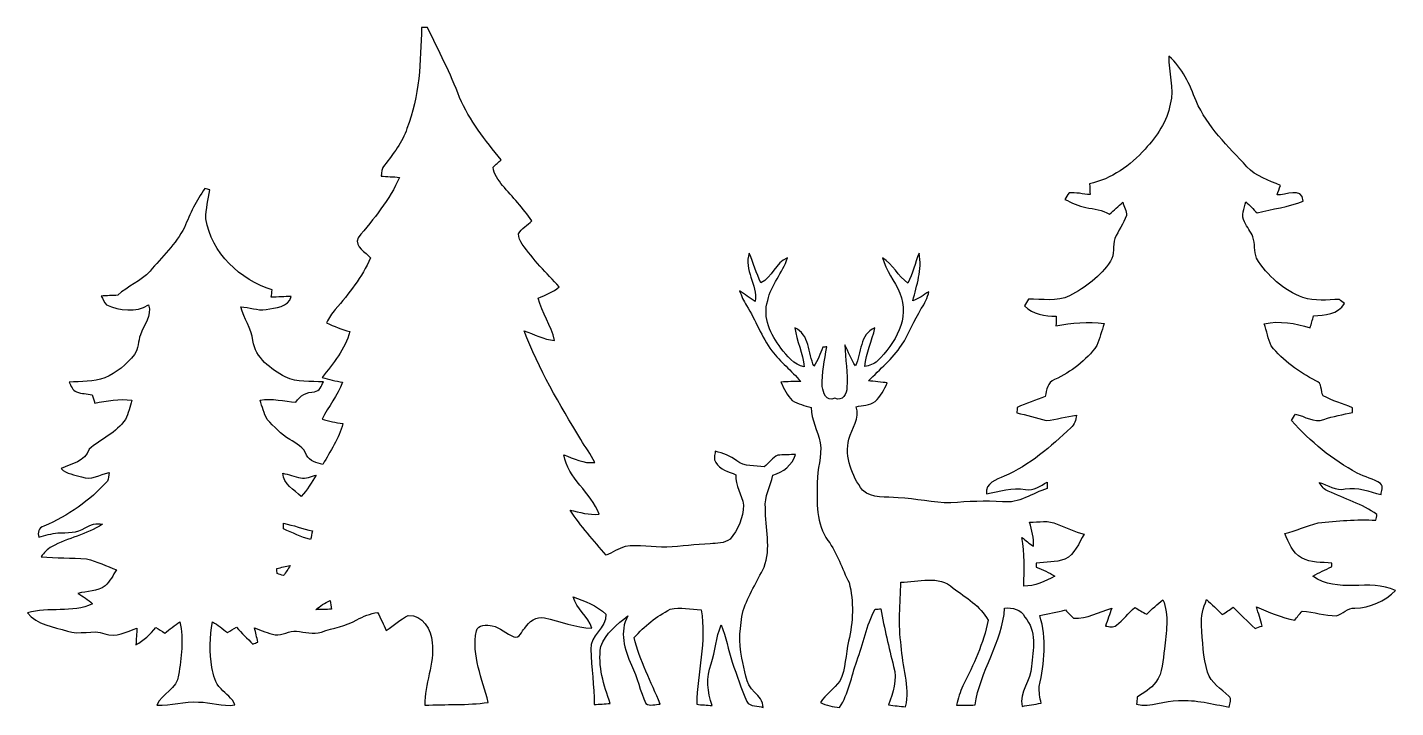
# Model space of a CAD drawing. Header units: centimetres. Extents: x -15.1 to 15.1, y -8.2 to 6.8.
import ezdxf

# ---------------------------------------------------------------- set-up
doc = ezdxf.new("R2010")
doc.units = ezdxf.units.CM
doc.header["$MEASUREMENT"] = 0
doc.layers.add('Layer 1', color=7, linetype='Continuous')

msp = doc.modelspace()

# ---------------------------------------------------------------- linework, layer by layer
at = {"layer": 'Layer 1', "color": 49}
for points, knots in [([(-6.4202, 6.82766), (-6.3881, 6.82731), (-6.32389, 6.82625), (-6.29179, 6.8259), (-6.29179, 6.8259), (-6.04132, 6.31754), (-5.78661, 5.8099), (-5.58059, 5.28073), (-5.58059, 5.28073), (-5.36998, 4.76532), (-5.0105, 4.33352), (-4.6669, 3.90313), (-4.6669, 3.90313), (-4.72475, 3.84986), (-4.78684, 3.80048), (-4.8387, 3.7405), (-4.8387, 3.7405), (-4.83411, 3.58458), (-4.72369, 3.45616), (-4.63585, 3.33516), (-4.63585, 3.33516), (-4.40831, 3.08398), (-4.18289, 2.82963), (-3.98604, 2.5527), (-3.98604, 2.5527), (-4.08552, 2.45886), (-4.20899, 2.38689), (-4.28378, 2.26942), (-4.28378, 2.26942), (-4.2866, 2.18652), (-4.24568, 2.10996), (-4.20158, 2.04258), (-4.20158, 2.04258), (-3.95958, 1.70109), (-3.66783, 1.39947), (-3.38102, 1.09608), (-3.38102, 1.09608), (-3.51966, 0.98496), (-3.68265, 0.91264), (-3.84704, 0.84878), (-3.84704, 0.84878), (-3.76908, 0.5207), (-3.556, 0.24483), (-3.48862, -0.08678), (-3.48862, -0.08678), (-3.7278, -0.0695), (-3.93665, 0.0568), (-4.16031, 0.12876), (-4.16031, 0.12876), (-3.83963, -0.7179), (-3.37432, -1.50001), (-2.90901, -2.27365), (-2.90901, -2.27365), (-2.80917, -2.44475), (-2.68076, -2.59821), (-2.59927, -2.77954), (-2.59927, -2.77954), (-2.84551, -2.81199), (-3.06105, -2.69522), (-3.2833, -2.61197), (-3.2833, -2.61197), (-3.19899, -3.13937), (-2.67547, -3.43853), (-2.50437, -3.9243), (-2.50437, -3.9243), (-2.72415, -3.943), (-2.93476, -3.8862), (-3.14396, -3.83117), (-3.14396, -3.83117), (-2.91218, -4.19065), (-2.6229, -4.50744), (-2.34527, -4.83164), (-2.34527, -4.83164), (-2.20663, -4.76779), (-2.07645, -4.68383), (-1.93075, -4.63726), (-1.93075, -4.63726), (-1.62489, -4.5914), (-1.31692, -4.65138), (-1.00965, -4.65243), (-1.00965, -4.65243), (-0.69003, -4.63409), (-0.37253, -4.58929), (-0.05256, -4.57588), (-0.05256, -4.57588), (0.09525, -4.56706), (0.26035, -4.56706), (0.3877, -4.47781), (0.3877, -4.47781), (0.56162, -4.26614), (0.68333, -4.00085), (0.68368, -3.72286), (0.68368, -3.72286), (0.6544, -3.4925), (0.49883, -3.29071), (0.51118, -3.05329), (0.51118, -3.05329), (0.35807, -2.98133), (0.16122, -2.94111), (0.07267, -2.78165), (0.07267, -2.78165), (0.01658, -2.70933), (0.05292, -2.61585), (0.06138, -2.53506), (0.06138, -2.53506), (0.22931, -2.58198), (0.3997, -2.63102), (0.53481, -2.74849), (0.53481, -2.74849), (0.70273, -2.88643), (0.94262, -2.84057), (1.14124, -2.87831), (1.14124, -2.87831), (1.24178, -2.79224), (1.32256, -2.67547), (1.44498, -2.61902), (1.44498, -2.61902), (1.54199, -2.61549), (1.73531, -2.60844), (1.83233, -2.60491), (1.83233, -2.60491), (1.75789, -2.83598), (1.56281, -3.00249), (1.32927, -3.06352), (1.32927, -3.06352), (1.28446, -3.30941), (1.13982, -3.53377), (1.16593, -3.7913), (1.16593, -3.7913), (1.16205, -4.22381), (1.30316, -4.67678), (1.13736, -5.09376), (1.13736, -5.09376), (0.98072, -5.41196), (0.79446, -5.71782), (0.67486, -6.05331), (0.67486, -6.05331), (0.60466, -6.39586), (0.56903, -6.75534), (0.64876, -7.09965), (0.64876, -7.09965), (0.71508, -7.35612), (0.71579, -7.66551), (0.92851, -7.8553), (0.92851, -7.8553), (1.03293, -7.94244), (1.11231, -8.05321), (1.11619, -8.19326), (1.11619, -8.19326), (1.01812, -8.13858), (0.82303, -8.19009), (0.75918, -8.06344), (0.75918, -8.06344), (0.6283, -7.78051), (0.54645, -7.47924), (0.43215, -7.19032), (0.43215, -7.19032), (0.34996, -6.91797), (0.29457, -6.63751), (0.19403, -6.37046), (0.19403, -6.37046), (0.07302, -6.64316), (0.06138, -6.94831), (-0.02999, -7.23053), (-0.02999, -7.23053), (-0.14041, -7.52757), (-0.11536, -7.85319), (-0.01094, -8.14776), (-0.01094, -8.14776), (-0.12418, -8.13999), (-0.23636, -8.13541), (-0.34819, -8.12024), (-0.34819, -8.12024), (-0.33902, -7.4235), (-0.12241, -6.73453), (-0.25118, -6.03709), (-0.25118, -6.03709), (-0.47696, -6.02897), (-0.7112, -5.96265), (-0.93274, -6.02368), (-0.93274, -6.02368), (-1.23719, -6.17396), (-1.50001, -6.39974), (-1.73143, -6.64633), (-1.73143, -6.64633), (-1.60549, -7.16033), (-1.35326, -7.62952), (-1.15358, -8.1153), (-1.15358, -8.1153), (-1.25448, -8.12553), (-1.3843, -8.16681), (-1.47003, -8.10331), (-1.47003, -8.10331), (-1.59985, -7.83096), (-1.65841, -7.52934), (-1.78823, -7.25593), (-1.78823, -7.25593), (-1.94169, -6.92079), (-2.06551, -6.51369), (-1.86725, -6.17044), (-1.86725, -6.17044), (-2.11032, -6.35071), (-2.36044, -6.55285), (-2.46451, -6.84883), (-2.46451, -6.84883), (-2.54, -7.28239), (-2.39501, -7.70008), (-2.25743, -8.10401), (-2.25743, -8.10401), (-2.37666, -8.11177), (-2.49484, -8.1213), (-2.61373, -8.12694), (-2.61373, -8.12694), (-2.61197, -7.71913), (-2.66982, -7.31414), (-2.68711, -6.90739), (-2.68711, -6.90739), (-2.70969, -6.60541), (-2.33504, -6.4329), (-2.35303, -6.13198), (-2.35303, -6.13198), (-2.55058, -5.93937), (-2.82152, -5.83953), (-3.07799, -5.75169), (-3.07799, -5.75169), (-2.99932, -6.01557), (-2.74884, -6.1789), (-2.66488, -6.44137), (-2.66488, -6.44137), (-3.02578, -6.43008), (-3.36162, -6.28721), (-3.71052, -6.21383), (-3.71052, -6.21383), (-3.88726, -6.17537), (-4.05553, -6.2925), (-4.14232, -6.43961), (-4.14232, -6.43961), (-4.21499, -6.50169), (-4.25662, -6.68232), (-4.38256, -6.63363), (-4.38256, -6.63363), (-4.55119, -6.5659), (-4.68454, -6.42197), (-4.86657, -6.38704), (-4.86657, -6.38704), (-4.97381, -6.36411), (-5.18089, -6.35706), (-5.21194, -6.5024), (-5.21194, -6.5024), (-5.32659, -7.04744), (-5.07189, -7.55967), (-4.953, -8.07896), (-4.953, -8.07896), (-5.41584, -8.14917), (-5.88257, -8.11495), (-6.34788, -8.14317), (-6.34788, -8.14317), (-6.36482, -7.67186), (-6.12528, -7.23124), (-6.1909, -6.75534), (-6.1909, -6.75534), (-6.2036, -6.48018), (-6.39904, -6.13516), (-6.71371, -6.15809), (-6.71371, -6.15809), (-6.89222, -6.24452), (-7.03756, -6.38175), (-7.19914, -6.49393), (-7.19914, -6.49393), (-7.26334, -6.35917), (-7.32049, -6.22159), (-7.39422, -6.09212), (-7.39422, -6.09212), (-7.55403, -6.12387), (-7.7089, -6.1782), (-7.85107, -6.25792), (-7.85107, -6.25792), (-8.09202, -6.39833), (-8.37248, -6.43255), (-8.63177, -6.52533), (-8.63177, -6.52533), (-8.81415, -6.58812), (-8.9976, -6.52427), (-9.18034, -6.50804), (-9.18034, -6.50804), (-9.34261, -6.49146), (-9.48972, -6.61247), (-9.65235, -6.58495), (-9.65235, -6.58495), (-9.8104, -6.55638), (-9.95645, -6.48511), (-10.10779, -6.43431), (-10.10779, -6.43431), (-10.08345, -6.53874), (-10.0584, -6.64069), (-10.03547, -6.74617), (-10.03547, -6.74617), (-10.07145, -6.76063), (-10.10708, -6.77545), (-10.14271, -6.79062), (-10.14271, -6.79062), (-10.26971, -6.67314), (-10.39178, -6.55144), (-10.50466, -6.42091), (-10.50466, -6.42091), (-10.57275, -6.4576), (-10.63978, -6.49676), (-10.70645, -6.53627), (-10.70645, -6.53627), (-10.81299, -6.45372), (-10.91847, -6.37046), (-11.03313, -6.29991), (-11.03313, -6.29991), (-11.10544, -6.63116), (-11.09627, -6.97548), (-11.04829, -7.30956), (-11.04829, -7.30956), (-11.02078, -7.47748), (-10.98091, -7.65845), (-10.84756, -7.77769), (-10.84756, -7.77769), (-10.74984, -7.89905), (-10.58933, -7.97631), (-10.54594, -8.13506), (-10.54594, -8.13506), (-10.81299, -8.18197), (-11.07546, -8.06485), (-11.34357, -8.07332), (-11.34357, -8.07332), (-11.65331, -8.04263), (-11.95282, -8.16151), (-12.2615, -8.13894), (-12.2615, -8.13894), (-12.15425, -7.87753), (-11.81029, -7.78193), (-11.78454, -7.47607), (-11.78454, -7.47607), (-11.71787, -7.09154), (-11.67377, -6.6869), (-11.7542, -6.30061), (-11.7542, -6.30061), (-11.87027, -6.37822), (-11.98033, -6.46395), (-12.0904, -6.55002), (-12.0904, -6.55002), (-12.15531, -6.50699), (-12.21952, -6.46359), (-12.28513, -6.42232), (-12.28513, -6.42232), (-12.41002, -6.5726), (-12.54725, -6.71936), (-12.72575, -6.80544), (-12.72575, -6.80544), (-12.71976, -6.68196), (-12.71094, -6.56167), (-12.70247, -6.43925), (-12.70247, -6.43925), (-12.9286, -6.52145), (-13.16708, -6.65127), (-13.41332, -6.56414), (-13.41332, -6.56414), (-13.68143, -6.46042), (-13.97176, -6.604), (-14.23846, -6.50381), (-14.23846, -6.50381), (-14.54397, -6.40397), (-14.90874, -6.37364), (-15.12147, -6.1027), (-15.12147, -6.1027), (-14.65545, -5.95842), (-14.1291, -6.12352), (-13.68637, -5.89986), (-13.68637, -5.89986), (-13.77774, -5.80425), (-13.89698, -5.74428), (-14.00493, -5.67126), (-14.00493, -5.67126), (-13.80349, -5.62434), (-13.58089, -5.62292), (-13.40097, -5.50862), (-13.40097, -5.50862), (-13.30008, -5.4035), (-13.22776, -5.27438), (-13.15403, -5.1495), (-13.15403, -5.1495), (-13.37592, -5.074), (-13.58547, -4.96252), (-13.81407, -4.90714), (-13.81407, -4.90714), (-14.14745, -4.88386), (-14.48364, -4.89867), (-14.81667, -4.8641), (-14.81667, -4.8641), (-14.75387, -4.77732), (-14.68261, -4.693), (-14.58666, -4.64185), (-14.58666, -4.64185), (-14.22612, -4.44747), (-13.81301, -4.37021), (-13.46659, -4.1469), (-13.46659, -4.1469), (-13.59782, -4.11656), (-13.73082, -4.15114), (-13.84265, -4.22487), (-13.84265, -4.22487), (-14.02009, -4.34869), (-14.24234, -4.32682), (-14.4466, -4.33846), (-14.4466, -4.33846), (-14.59124, -4.34446), (-14.72847, -4.39491), (-14.86711, -4.43265), (-14.86711, -4.43265), (-14.89816, -4.32964), (-14.87417, -4.21852), (-14.75811, -4.18747), (-14.75811, -4.18747), (-14.22294, -3.96804), (-13.74599, -3.62197), (-13.35652, -3.19617), (-13.35652, -3.19617), (-13.32794, -3.13725), (-13.329, -3.06952), (-13.31842, -3.00637), (-13.31842, -3.00637), (-13.5195, -3.042), (-13.72164, -3.18805), (-13.9259, -3.09986), (-13.9259, -3.09986), (-14.0783, -3.04482), (-14.25928, -3.04236), (-14.37428, -2.91289), (-14.37428, -2.91289), (-14.15168, -2.80106), (-13.84018, -2.77248), (-13.76045, -2.4892), (-13.76045, -2.4892), (-13.49834, -2.2673), (-13.15685, -2.12443), (-12.95894, -1.83056), (-12.95894, -1.83056), (-12.89156, -1.69651), (-12.85628, -1.55011), (-12.81289, -1.40758), (-12.81289, -1.40758), (-13.08876, -1.36384), (-13.36428, -1.42099), (-13.63486, -1.47002), (-13.63486, -1.47002), (-13.65426, -1.40829), (-13.67261, -1.3462), (-13.69166, -1.28446), (-13.69166, -1.28446), (-13.80596, -1.26365), (-13.9252, -1.264), (-14.03526, -1.22449), (-14.03526, -1.22449), (-14.12734, -1.19063), (-14.15556, -1.08585), (-14.20001, -1.00894), (-14.20001, -1.00894), (-13.93649, -0.98496), (-13.66273, -1.01212), (-13.4112, -0.91299), (-13.4112, -0.91299), (-13.15156, -0.80469), (-12.93354, -0.6156), (-12.75927, -0.39758), (-12.75927, -0.39758), (-12.65802, -0.2734), (-12.68271, -0.1016), (-12.62662, 0.04092), (-12.62662, 0.04092), (-12.55113, 0.25435), (-12.36486, 0.45649), (-12.44812, 0.69779), (-12.44812, 0.69779), (-12.73422, 0.52529), (-13.07818, 0.57397), (-13.37522, 0.70062), (-13.37522, 0.70062), (-13.4306, 0.75389), (-13.45706, 0.82797), (-13.49199, 0.89429), (-13.49199, 0.89429), (-13.36993, 0.90382), (-13.24751, 0.90487), (-13.12545, 0.91123), (-13.12545, 0.91123), (-12.90884, 1.11478), (-12.61604, 1.21885), (-12.4146, 1.44216), (-12.4146, 1.44216), (-12.14508, 1.75119), (-11.84663, 2.04364), (-11.65543, 2.41088), (-11.65543, 2.41088), (-11.52701, 2.70827), (-11.39719, 3.00673), (-11.20211, 3.26813), (-11.20211, 3.26813), (-11.17565, 3.26143), (-11.12308, 3.24838), (-11.09663, 3.24203), (-11.09663, 3.24203), (-11.12344, 3.02683), (-11.18341, 2.81446), (-11.18129, 2.5968), (-11.18129, 2.5968), (-11.06029, 1.84256), (-10.42564, 1.25377), (-9.71797, 1.02835), (-9.71797, 1.02835), (-9.72538, 0.97437), (-9.73314, 0.9204), (-9.7409, 0.86642), (-9.7409, 0.86642), (-9.59309, 0.87383), (-9.44563, 0.88124), (-9.29746, 0.88653), (-9.29746, 0.88653), (-9.3659, 0.63994), (-9.64353, 0.63641), (-9.85449, 0.59796), (-9.85449, 0.59796), (-10.04358, 0.56339), (-10.22456, 0.65934), (-10.41329, 0.65229), (-10.41329, 0.65229), (-10.34098, 0.39829), (-10.17729, 0.17745), (-10.14377, -0.0889), (-10.14377, -0.0889), (-10.09191, -0.47131), (-9.74478, -0.72319), (-9.4294, -0.89253), (-9.4294, -0.89253), (-9.16658, -1.02517), (-8.87095, -0.97825), (-8.58943, -1.00365), (-8.58943, -1.00365), (-8.63318, -1.08973), (-8.66951, -1.20862), (-8.78346, -1.21814), (-8.78346, -1.21814), (-8.95138, -1.23225), (-9.1126, -1.29681), (-9.19304, -1.45098), (-9.19304, -1.45098), (-9.4555, -1.42522), (-9.71938, -1.36243), (-9.98326, -1.40476), (-9.98326, -1.40476), (-9.93916, -1.54834), (-9.90177, -1.69721), (-9.82768, -1.8288), (-9.82768, -1.8288), (-9.68163, -1.99637), (-9.52041, -2.15653), (-9.32815, -2.27154), (-9.32815, -2.27154), (-9.18704, -2.36396), (-9.01876, -2.44404), (-8.96091, -2.61867), (-8.96091, -2.61867), (-8.89741, -2.75978), (-8.73054, -2.78377), (-8.59896, -2.82504), (-8.59896, -2.82504), (-8.4388, -2.53189), (-8.24336, -2.25002), (-8.15728, -1.92299), (-8.15728, -1.92299), (-8.31286, -1.89689), (-8.46843, -1.87431), (-8.61836, -1.82492), (-8.61836, -1.82492), (-8.46773, -1.55187), (-8.28781, -1.2954), (-8.16293, -1.00859), (-8.16293, -1.00859), (-8.31568, -0.98002), (-8.46773, -0.95074), (-8.61519, -0.9017), (-8.61519, -0.9017), (-8.37459, -0.58879), (-8.10366, -0.28363), (-8.00312, 0.10971), (-8.00312, 0.10971), (-8.17951, 0.16122), (-8.35484, 0.21696), (-8.51747, 0.30409), (-8.51747, 0.30409), (-8.46596, 0.41028), (-8.40211, 0.51047), (-8.32485, 0.60008), (-8.32485, 0.60008), (-8.02605, 0.94756), (-7.7343, 1.31233), (-7.54768, 1.73461), (-7.54768, 1.73461), (-7.65457, 1.86725), (-7.90469, 1.96779), (-7.82355, 2.18052), (-7.82355, 2.18052), (-7.47924, 2.59539), (-7.12576, 3.01696), (-6.90739, 3.51543), (-6.90739, 3.51543), (-7.04356, 3.52813), (-7.18044, 3.53131), (-7.31661, 3.54365), (-7.31661, 3.54365), (-7.30285, 3.62656), (-7.29756, 3.71651), (-7.24253, 3.78425), (-7.24253, 3.78425), (-7.04603, 4.03331), (-6.84495, 4.28978), (-6.74405, 4.59493), (-6.74405, 4.59493), (-6.45971, 5.30296), (-6.4456, 6.0766), (-6.4202, 6.82766), (-6.4202, 6.82766), (-6.4202, 6.82766), (-6.4202, 6.82766), (-6.4202, 6.82766)], [0, 0, 0, 0, 0.00632911, 0.00632911, 0.00632911, 0.00632911, 0.01265823, 0.01265823, 0.01265823, 0.01265823, 0.01898734, 0.01898734, 0.01898734, 0.01898734, 0.02531646, 0.02531646, 0.02531646, 0.02531646, 0.03164557, 0.03164557, 0.03164557, 0.03164557, 0.03797468, 0.03797468, 0.03797468, 0.03797468, 0.0443038, 0.0443038, 0.0443038, 0.0443038, 0.05063291, 0.05063291, 0.05063291, 0.05063291, 0.05696203, 0.05696203, 0.05696203, 0.05696203, 0.06329114, 0.06329114, 0.06329114, 0.06329114, 0.06962025, 0.06962025, 0.06962025, 0.06962025, 0.07594937, 0.07594937, 0.07594937, 0.07594937, 0.08227848, 0.08227848, 0.08227848, 0.08227848, 0.08860759, 0.08860759, 0.08860759, 0.08860759, 0.09493671, 0.09493671, 0.09493671, 0.09493671, 0.10126582, 0.10126582, 0.10126582, 0.10126582, 0.10759494, 0.10759494, 0.10759494, 0.10759494, 0.11392405, 0.11392405, 0.11392405, 0.11392405, 0.12025316, 0.12025316, 0.12025316, 0.12025316, 0.12658228, 0.12658228, 0.12658228, 0.12658228, 0.13291139, 0.13291139, 0.13291139, 0.13291139, 0.13924051, 0.13924051, 0.13924051, 0.13924051, 0.14556962, 0.14556962, 0.14556962, 0.14556962, 0.15189873, 0.15189873, 0.15189873, 0.15189873, 0.15822785, 0.15822785, 0.15822785, 0.15822785, 0.16455696, 0.16455696, 0.16455696, 0.16455696, 0.17088608, 0.17088608, 0.17088608, 0.17088608, 0.17721519, 0.17721519, 0.17721519, 0.17721519, 0.1835443, 0.1835443, 0.1835443, 0.1835443, 0.18987342, 0.18987342, 0.18987342, 0.18987342, 0.19620253, 0.19620253, 0.19620253, 0.19620253, 0.20253165, 0.20253165, 0.20253165, 0.20253165, 0.20886076, 0.20886076, 0.20886076, 0.20886076, 0.21518987, 0.21518987, 0.21518987, 0.21518987, 0.22151899, 0.22151899, 0.22151899, 0.22151899, 0.2278481, 0.2278481, 0.2278481, 0.2278481, 0.23417722, 0.23417722, 0.23417722, 0.23417722, 0.24050633, 0.24050633, 0.24050633, 0.24050633, 0.24683544, 0.24683544, 0.24683544, 0.24683544, 0.25316456, 0.25316456, 0.25316456, 0.25316456, 0.25949367, 0.25949367, 0.25949367, 0.25949367, 0.26582278, 0.26582278, 0.26582278, 0.26582278, 0.2721519, 0.2721519, 0.2721519, 0.2721519, 0.27848101, 0.27848101, 0.27848101, 0.27848101, 0.28481013, 0.28481013, 0.28481013, 0.28481013, 0.29113924, 0.29113924, 0.29113924, 0.29113924, 0.29746835, 0.29746835, 0.29746835, 0.29746835, 0.30379747, 0.30379747, 0.30379747, 0.30379747, 0.31012658, 0.31012658, 0.31012658, 0.31012658, 0.3164557, 0.3164557, 0.3164557, 0.3164557, 0.32278481, 0.32278481, 0.32278481, 0.32278481, 0.32911392, 0.32911392, 0.32911392, 0.32911392, 0.33544304, 0.33544304, 0.33544304, 0.33544304, 0.34177215, 0.34177215, 0.34177215, 0.34177215, 0.34810127, 0.34810127, 0.34810127, 0.34810127, 0.35443038, 0.35443038, 0.35443038, 0.35443038, 0.36075949, 0.36075949, 0.36075949, 0.36075949, 0.36708861, 0.36708861, 0.36708861, 0.36708861, 0.37341772, 0.37341772, 0.37341772, 0.37341772, 0.37974684, 0.37974684, 0.37974684, 0.37974684, 0.38607595, 0.38607595, 0.38607595, 0.38607595, 0.39240506, 0.39240506, 0.39240506, 0.39240506, 0.39873418, 0.39873418, 0.39873418, 0.39873418, 0.40506329, 0.40506329, 0.40506329, 0.40506329, 0.41139241, 0.41139241, 0.41139241, 0.41139241, 0.41772152, 0.41772152, 0.41772152, 0.41772152, 0.42405063, 0.42405063, 0.42405063, 0.42405063, 0.43037975, 0.43037975, 0.43037975, 0.43037975, 0.43670886, 0.43670886, 0.43670886, 0.43670886, 0.44303797, 0.44303797, 0.44303797, 0.44303797, 0.44936709, 0.44936709, 0.44936709, 0.44936709, 0.4556962, 0.4556962, 0.4556962, 0.4556962, 0.46202532, 0.46202532, 0.46202532, 0.46202532, 0.46835443, 0.46835443, 0.46835443, 0.46835443, 0.47468354, 0.47468354, 0.47468354, 0.47468354, 0.48101266, 0.48101266, 0.48101266, 0.48101266, 0.48734177, 0.48734177, 0.48734177, 0.48734177, 0.49367089, 0.49367089, 0.49367089, 0.49367089, 0.5, 0.5, 0.5, 0.5, 0.50632911, 0.50632911, 0.50632911, 0.50632911, 0.51265823, 0.51265823, 0.51265823, 0.51265823, 0.51898734, 0.51898734, 0.51898734, 0.51898734, 0.52531646, 0.52531646, 0.52531646, 0.52531646, 0.53164557, 0.53164557, 0.53164557, 0.53164557, 0.53797468, 0.53797468, 0.53797468, 0.53797468, 0.5443038, 0.5443038, 0.5443038, 0.5443038, 0.55063291, 0.55063291, 0.55063291, 0.55063291, 0.55696203, 0.55696203, 0.55696203, 0.55696203, 0.56329114, 0.56329114, 0.56329114, 0.56329114, 0.56962025, 0.56962025, 0.56962025, 0.56962025, 0.57594937, 0.57594937, 0.57594937, 0.57594937, 0.58227848, 0.58227848, 0.58227848, 0.58227848, 0.58860759, 0.58860759, 0.58860759, 0.58860759, 0.59493671, 0.59493671, 0.59493671, 0.59493671, 0.60126582, 0.60126582, 0.60126582, 0.60126582, 0.60759494, 0.60759494, 0.60759494, 0.60759494, 0.61392405, 0.61392405, 0.61392405, 0.61392405, 0.62025316, 0.62025316, 0.62025316, 0.62025316, 0.62658228, 0.62658228, 0.62658228, 0.62658228, 0.63291139, 0.63291139, 0.63291139, 0.63291139, 0.63924051, 0.63924051, 0.63924051, 0.63924051, 0.64556962, 0.64556962, 0.64556962, 0.64556962, 0.65189873, 0.65189873, 0.65189873, 0.65189873, 0.65822785, 0.65822785, 0.65822785, 0.65822785, 0.66455696, 0.66455696, 0.66455696, 0.66455696, 0.67088608, 0.67088608, 0.67088608, 0.67088608, 0.67721519, 0.67721519, 0.67721519, 0.67721519, 0.6835443, 0.6835443, 0.6835443, 0.6835443, 0.68987342, 0.68987342, 0.68987342, 0.68987342, 0.69620253, 0.69620253, 0.69620253, 0.69620253, 0.70253165, 0.70253165, 0.70253165, 0.70253165, 0.70886076, 0.70886076, 0.70886076, 0.70886076, 0.71518987, 0.71518987, 0.71518987, 0.71518987, 0.72151899, 0.72151899, 0.72151899, 0.72151899, 0.7278481, 0.7278481, 0.7278481, 0.7278481, 0.73417722, 0.73417722, 0.73417722, 0.73417722, 0.74050633, 0.74050633, 0.74050633, 0.74050633, 0.74683544, 0.74683544, 0.74683544, 0.74683544, 0.75316456, 0.75316456, 0.75316456, 0.75316456, 0.75949367, 0.75949367, 0.75949367, 0.75949367, 0.76582278, 0.76582278, 0.76582278, 0.76582278, 0.7721519, 0.7721519, 0.7721519, 0.7721519, 0.77848101, 0.77848101, 0.77848101, 0.77848101, 0.78481013, 0.78481013, 0.78481013, 0.78481013, 0.79113924, 0.79113924, 0.79113924, 0.79113924, 0.79746835, 0.79746835, 0.79746835, 0.79746835, 0.80379747, 0.80379747, 0.80379747, 0.80379747, 0.81012658, 0.81012658, 0.81012658, 0.81012658, 0.8164557, 0.8164557, 0.8164557, 0.8164557, 0.82278481, 0.82278481, 0.82278481, 0.82278481, 0.82911392, 0.82911392, 0.82911392, 0.82911392, 0.83544304, 0.83544304, 0.83544304, 0.83544304, 0.84177215, 0.84177215, 0.84177215, 0.84177215, 0.84810127, 0.84810127, 0.84810127, 0.84810127, 0.85443038, 0.85443038, 0.85443038, 0.85443038, 0.86075949, 0.86075949, 0.86075949, 0.86075949, 0.86708861, 0.86708861, 0.86708861, 0.86708861, 0.87341772, 0.87341772, 0.87341772, 0.87341772, 0.87974684, 0.87974684, 0.87974684, 0.87974684, 0.88607595, 0.88607595, 0.88607595, 0.88607595, 0.89240506, 0.89240506, 0.89240506, 0.89240506, 0.89873418, 0.89873418, 0.89873418, 0.89873418, 0.90506329, 0.90506329, 0.90506329, 0.90506329, 0.91139241, 0.91139241, 0.91139241, 0.91139241, 0.91772152, 0.91772152, 0.91772152, 0.91772152, 0.92405063, 0.92405063, 0.92405063, 0.92405063, 0.93037975, 0.93037975, 0.93037975, 0.93037975, 0.93670886, 0.93670886, 0.93670886, 0.93670886, 0.94303797, 0.94303797, 0.94303797, 0.94303797, 0.94936709, 0.94936709, 0.94936709, 0.94936709, 0.9556962, 0.9556962, 0.9556962, 0.9556962, 0.96202532, 0.96202532, 0.96202532, 0.96202532, 0.96835443, 0.96835443, 0.96835443, 0.96835443, 0.97468354, 0.97468354, 0.97468354, 0.97468354, 0.98101266, 0.98101266, 0.98101266, 0.98101266, 0.98734177, 0.98734177, 0.98734177, 0.98734177, 1, 1, 1, 1]), ([(10.10109, 5.13327), (10.19704, 5.48534), (10.05664, 5.83636), (10.07145, 6.18913), (10.07145, 6.18913), (10.37272, 5.93372), (10.53324, 5.56331), (10.67188, 5.20347), (10.67188, 5.20347), (10.91847, 4.63233), (11.37779, 4.19735), (11.79442, 3.75038), (11.79442, 3.75038), (11.99092, 3.53483), (12.27702, 3.44981), (12.53631, 3.33692), (12.53631, 3.33692), (12.50985, 3.26849), (12.48445, 3.20005), (12.45976, 3.1309), (12.45976, 3.1309), (12.65202, 3.10762), (13.0048, 3.31717), (13.03867, 2.99261), (13.03867, 2.99261), (12.71058, 2.85997), (12.35816, 2.81728), (12.01667, 2.73332), (12.01667, 2.73332), (11.93482, 2.81305), (11.85545, 2.89525), (11.77219, 2.97356), (11.77219, 2.97356), (11.73727, 2.83245), (11.6586, 2.66735), (11.7408, 2.53012), (11.7408, 2.53012), (11.79971, 2.41864), (11.87521, 2.31634), (11.92671, 2.20063), (11.92671, 2.20063), (11.97081, 2.04752), (11.95881, 1.88172), (12.00538, 1.72826), (12.00538, 1.72826), (12.24633, 1.34232), (12.60404, 1.02306), (13.03126, 0.85937), (13.03126, 0.85937), (13.29161, 0.78211), (13.56713, 0.80786), (13.83418, 0.81844), (13.83418, 0.81844), (13.87157, 0.78881), (13.90897, 0.75918), (13.94707, 0.72919), (13.94707, 0.72919), (13.80984, 0.48895), (13.51104, 0.47061), (13.26515, 0.45403), (13.26515, 0.45403), (13.23693, 0.36936), (13.21823, 0.27905), (13.1886, 0.19403), (13.1886, 0.19403), (12.86087, 0.29351), (12.51761, 0.35489), (12.17754, 0.28363), (12.17754, 0.28363), (12.22975, 0.12065), (12.26256, -0.04904), (12.32676, -0.20814), (12.32676, -0.20814), (12.59558, -0.53375), (12.93989, -0.78705), (13.3156, -0.97614), (13.3156, -0.97614), (13.46094, -1.02376), (13.41755, -1.1998), (13.47541, -1.30986), (13.47541, -1.30986), (13.68354, -1.4164), (13.90862, -1.48625), (14.12593, -1.57162), (14.12593, -1.57162), (14.12628, -1.59773), (14.12699, -1.65029), (14.12769, -1.67675), (14.12769, -1.67675), (13.91426, -1.72332), (13.69871, -1.7593), (13.49234, -1.83092), (13.49234, -1.83092), (13.27326, -1.91417), (13.06971, -1.76001), (12.86369, -1.71097), (12.86369, -1.71097), (12.83511, -1.75966), (12.80654, -1.80904), (12.77867, -1.85808), (12.77867, -1.85808), (13.19212, -2.32198), (13.68178, -2.72309), (14.23, -3.01766), (14.23, -3.01766), (14.39545, -3.10833), (14.58948, -3.13972), (14.74505, -3.24908), (14.74505, -3.24908), (14.81455, -3.31364), (14.76163, -3.41242), (14.75422, -3.49109), (14.75422, -3.49109), (14.4974, -3.41912), (14.23564, -3.3214), (13.96436, -3.36656), (13.96436, -3.36656), (13.75516, -3.41595), (13.58265, -3.27625), (13.39109, -3.22615), (13.39109, -3.22615), (13.44119, -3.30412), (13.49834, -3.38384), (13.58935, -3.41736), (13.58935, -3.41736), (13.95095, -3.57964), (14.33936, -3.69641), (14.66427, -3.93065), (14.66427, -3.93065), (14.65651, -3.97228), (14.6491, -4.01426), (14.64204, -4.05624), (14.64204, -4.05624), (14.21483, -4.03789), (13.78797, -4.06329), (13.36463, -4.11798), (13.36463, -4.11798), (13.11275, -4.17548), (12.88062, -4.29542), (12.62803, -4.35081), (12.62803, -4.35081), (12.72187, -4.54378), (12.79313, -4.78226), (13.00127, -4.88421), (13.00127, -4.88421), (13.2013, -5.01086), (13.44577, -4.9784), (13.67155, -5.00239), (13.67155, -5.00239), (13.66943, -5.0232), (13.66555, -5.06483), (13.66344, -5.08564), (13.66344, -5.08564), (13.52303, -5.15091), (13.38192, -5.21335), (13.24857, -5.29167), (13.24857, -5.29167), (13.79149, -5.69066), (14.49493, -5.334), (15.07631, -5.60917), (15.07631, -5.60917), (14.83466, -5.84306), (14.51363, -5.99334), (14.17496, -5.99863), (14.17496, -5.99863), (14.01516, -5.98699), (13.91179, -6.12775), (13.76856, -6.16726), (13.76856, -6.16726), (13.51351, -6.17044), (13.26938, -6.07836), (13.01609, -6.06778), (13.01609, -6.06778), (12.95224, -6.12599), (12.90285, -6.19795), (12.84852, -6.26463), (12.84852, -6.26463), (12.55466, -6.20818), (12.28231, -6.08506), (12.00785, -5.97182), (12.00785, -5.97182), (12.04807, -6.11223), (12.09252, -6.25087), (12.12709, -6.39304), (12.12709, -6.39304), (12.07523, -6.41103), (12.02443, -6.42902), (11.97328, -6.44737), (11.97328, -6.44737), (11.80712, -6.29567), (11.64872, -6.13586), (11.49068, -5.97641), (11.49068, -5.97641), (11.41166, -6.03356), (11.33228, -6.09), (11.25008, -6.14186), (11.25008, -6.14186), (11.13825, -6.02756), (11.02572, -5.91397), (10.90471, -5.8099), (10.90471, -5.8099), (10.82499, -5.98911), (10.77912, -6.18525), (10.79182, -6.38281), (10.79182, -6.38281), (10.8204, -6.72712), (10.81934, -7.08342), (10.92729, -7.41574), (10.92729, -7.41574), (10.99785, -7.6514), (11.22645, -7.77875), (11.39437, -7.94032), (11.39437, -7.94032), (11.46881, -8.00135), (11.41166, -8.1026), (11.40566, -8.18162), (11.40566, -8.18162), (11.03383, -8.12236), (10.66553, -8.01229), (10.28524, -8.0391), (10.28524, -8.0391), (9.97232, -8.02746), (9.67211, -8.19397), (9.36025, -8.12165), (9.36025, -8.12165), (9.36413, -8.06803), (9.36837, -8.01511), (9.37331, -7.96219), (9.37331, -7.96219), (9.51301, -7.85707), (9.68304, -7.78122), (9.78429, -7.63341), (9.78429, -7.63341), (9.94375, -7.42386), (9.93704, -7.14657), (9.97726, -6.89928), (9.97726, -6.89928), (10.00442, -6.53874), (10.08556, -6.15774), (9.94057, -5.81166), (9.94057, -5.81166), (9.81745, -5.91361), (9.6968, -6.01874), (9.58321, -6.13128), (9.58321, -6.13128), (9.49149, -6.08612), (9.40506, -6.03638), (9.31933, -5.98241), (9.31933, -5.98241), (9.18281, -6.11223), (9.05969, -6.25687), (8.91364, -6.37611), (8.91364, -6.37611), (8.84837, -6.44066), (8.75347, -6.40221), (8.67516, -6.39445), (8.67516, -6.39445), (8.71537, -6.26181), (8.76688, -6.13304), (8.81062, -6.00181), (8.81062, -6.00181), (8.52911, -6.07801), (8.26523, -6.2417), (7.96502, -6.22018), (7.96502, -6.22018), (7.90328, -6.16197), (7.84507, -6.10164), (7.78969, -6.0385), (7.78969, -6.0385), (7.6013, -6.08436), (7.41116, -6.12387), (7.22101, -6.16056), (7.22101, -6.16056), (7.38681, -6.66609), (7.31802, -7.21466), (7.21219, -7.72513), (7.21219, -7.72513), (7.19702, -7.85072), (7.2323, -7.97525), (7.24958, -8.09907), (7.24958, -8.09907), (7.10988, -8.12059), (6.97159, -8.14352), (6.83295, -8.16822), (6.83295, -8.16822), (6.75922, -7.85213), (7.03333, -7.5946), (7.03862, -7.2838), (7.03862, -7.2838), (7.07672, -6.91974), (7.16351, -6.49287), (6.89116, -6.19548), (6.89116, -6.19548), (6.81073, -6.01557), (6.62129, -5.98734), (6.44701, -5.99511), (6.44701, -5.99511), (6.40115, -6.75852), (5.89633, -7.38964), (5.79614, -8.13682), (5.79614, -8.13682), (5.65926, -8.14035), (5.52238, -8.14352), (5.38586, -8.14105), (5.38586, -8.14105), (5.4169, -7.99218), (5.46312, -7.84789), (5.52697, -7.71066), (5.52697, -7.71066), (5.7591, -7.24994), (5.98558, -6.77333), (6.08189, -6.26569), (6.08189, -6.26569), (5.91679, -5.95242), (5.58694, -5.76157), (5.31036, -5.55449), (5.31036, -5.55449), (4.99639, -5.25568), (4.53813, -5.42749), (4.15784, -5.42607), (4.15784, -5.42607), (4.13949, -5.89245), (4.09928, -6.36305), (4.16313, -6.82837), (4.16313, -6.82837), (4.18747, -7.27886), (4.36633, -7.72301), (4.26226, -8.17598), (4.26226, -8.17598), (4.13526, -8.16469), (4.01249, -8.15375), (3.88726, -8.13717), (3.88726, -8.13717), (3.97228, -7.86342), (4.09257, -7.57626), (3.99732, -7.28592), (3.99732, -7.28592), (3.8929, -6.8647), (3.78989, -6.44349), (3.71581, -6.01557), (3.71581, -6.01557), (3.67347, -6.01662), (3.63149, -6.01768), (3.58951, -6.01909), (3.58951, -6.01909), (3.39125, -6.37999), (3.33128, -6.7878), (3.18347, -7.16739), (3.18347, -7.16739), (3.06352, -7.51205), (3.00461, -7.88423), (2.80388, -8.19573), (2.80388, -8.19573), (2.65889, -8.17316), (2.51319, -8.14811), (2.38054, -8.0839), (2.38054, -8.0839), (2.4959, -7.90116), (2.68393, -7.78228), (2.81093, -7.61118), (2.81093, -7.61118), (2.94605, -7.33813), (2.93264, -7.01992), (3.00108, -6.72783), (3.00108, -6.72783), (3.1048, -6.3059), (3.12385, -5.85752), (3.01378, -5.4356), (3.01378, -5.4356), (2.85468, -5.12692), (2.75872, -4.78649), (2.54811, -4.50638), (2.54811, -4.50638), (2.28988, -4.13738), (2.29588, -3.65689), (2.31281, -3.22721), (2.31281, -3.22721), (2.30858, -2.93088), (2.41618, -2.64089), (2.37913, -2.34421), (2.37913, -2.34421), (2.31775, -2.08456), (2.18087, -1.84009), (2.1777, -1.5681), (2.1777, -1.5681), (2.03447, -1.52753), (1.88736, -1.49013), (1.75754, -1.4164), (1.75754, -1.4164), (1.65312, -1.29258), (1.57021, -1.15429), (1.50989, -1.00542), (1.50989, -1.00542), (1.65488, -0.99554), (1.80022, -0.99589), (1.94557, -0.9906), (1.94557, -0.9906), (1.74343, -0.756), (1.49931, -0.55986), (1.3081, -0.31574), (1.3081, -0.31574), (1.08021, -0.0067), (0.95356, 0.35983), (0.75212, 0.68439), (0.75212, 0.68439), (0.68686, 0.78669), (0.635, 0.89676), (0.59796, 1.01212), (0.59796, 1.01212), (0.71508, 0.93663), (0.81703, 0.83855), (0.94333, 0.77682), (0.94333, 0.77682), (1.00048, 1.13912), (0.67839, 1.47461), (0.81139, 1.8415), (0.81139, 1.8415), (0.89323, 1.62101), (0.97472, 1.40018), (1.06468, 1.18286), (1.06468, 1.18286), (1.31586, 1.30845), (1.38783, 1.63089), (1.65347, 1.73849), (1.65347, 1.73849), (1.55046, 1.40441), (1.28729, 1.14053), (1.21885, 0.79446), (1.21885, 0.79446), (1.09573, 0.41945), (1.28446, 0.03704), (1.50883, -0.25541), (1.50883, -0.25541), (1.64571, -0.4258), (1.79352, -0.62724), (2.02459, -0.66887), (2.02459, -0.66887), (1.98684, -0.37359), (1.8669, -0.09984), (1.81292, 0.19085), (1.81292, 0.19085), (2.15124, 0.05256), (2.11032, -0.37006), (2.23732, -0.65723), (2.23732, -0.65723), (2.32375, -0.52776), (2.37596, -0.37994), (2.43769, -0.23848), (2.43769, -0.23848), (2.45851, -0.23601), (2.50014, -0.23107), (2.52095, -0.2286), (2.52095, -0.2286), (2.47544, -0.51929), (2.40947, -0.81068), (2.42288, -1.10702), (2.42288, -1.10702), (2.44016, -1.24143), (2.50578, -1.44604), (2.69875, -1.36102), (2.69875, -1.36102), (2.86314, -1.44321), (2.9778, -1.25942), (2.96122, -1.12642), (2.96122, -1.12642), (2.98909, -0.81033), (2.93158, -0.49636), (2.92135, -0.18098), (2.92135, -0.18098), (2.99896, -0.33655), (3.05364, -0.50412), (3.1556, -0.64699), (3.1556, -0.64699), (3.28013, -0.36795), (3.25191, 0.05468), (3.58387, 0.19015), (3.58387, 0.19015), (3.51931, -0.09631), (3.39513, -0.36618), (3.3588, -0.65969), (3.3588, -0.65969), (3.4604, -0.64206), (3.56553, -0.61489), (3.6382, -0.53587), (3.6382, -0.53587), (4.0319, -0.16404), (4.36421, 0.40958), (4.13314, 0.95885), (4.13314, 0.95885), (4.01673, 1.22484), (3.82976, 1.45697), (3.7525, 1.74131), (3.7525, 1.74131), (3.98039, 1.59773), (4.09187, 1.33174), (4.31236, 1.17898), (4.31236, 1.17898), (4.42136, 1.38924), (4.46793, 1.62207), (4.55718, 1.83938), (4.55718, 1.83938), (4.63762, 1.47779), (4.49933, 1.13383), (4.42348, 0.7874), (4.42348, 0.7874), (4.55083, 0.83538), (4.65984, 0.91828), (4.77414, 0.99025), (4.77414, 0.99025), (4.74945, 0.85337), (4.68207, 0.73096), (4.60763, 0.61524), (4.60763, 0.61524), (4.44676, 0.35595), (4.34481, 0.06421), (4.17266, -0.18909), (4.17266, -0.18909), (3.98074, -0.49636), (3.68794, -0.71614), (3.44523, -0.97931), (3.44523, -0.97931), (3.54789, -0.98989), (3.75391, -1.01071), (3.85692, -1.02129), (3.85692, -1.02129), (3.79201, -1.17299), (3.71263, -1.32362), (3.58846, -1.43545), (3.58846, -1.43545), (3.46816, -1.52188), (3.31047, -1.51906), (3.17182, -1.55011), (3.17182, -1.55011), (3.26284, -1.80587), (3.07058, -2.03024), (3.00849, -2.26554), (3.00849, -2.26554), (2.91359, -2.66418), (3.07269, -3.07693), (3.31258, -3.39231), (3.31258, -3.39231), (3.52319, -3.59445), (3.83611, -3.52319), (4.09822, -3.56306), (4.09822, -3.56306), (4.48874, -3.57223), (4.87045, -3.67877), (5.26168, -3.67277), (5.26168, -3.67277), (5.64056, -3.64349), (6.02051, -3.62268), (6.40045, -3.64843), (6.40045, -3.64843), (6.7564, -3.69464), (7.06049, -3.45652), (7.38646, -3.35809), (7.38646, -3.35809), (7.38576, -3.31047), (7.38505, -3.26284), (7.3847, -3.21557), (7.3847, -3.21557), (7.23688, -3.29706), (7.09401, -3.41877), (6.90915, -3.37679), (6.90915, -3.37679), (6.61141, -3.32281), (6.3313, -3.42265), (6.04485, -3.47698), (6.04485, -3.47698), (6.01592, -3.23039), (6.26427, -3.16512), (6.43572, -3.08222), (6.43572, -3.08222), (7.00299, -2.84833), (7.46407, -2.42746), (7.90822, -2.01542), (7.90822, -2.01542), (7.99147, -1.94663), (8.01546, -1.84009), (8.0324, -1.73884), (8.0324, -1.73884), (7.80768, -1.76354), (7.58896, -1.83762), (7.36424, -1.85138), (7.36424, -1.85138), (7.14975, -1.79282), (6.9342, -1.73955), (6.71936, -1.6831), (6.71936, -1.6831), (6.71971, -1.65382), (6.72006, -1.59526), (6.72042, -1.56563), (6.72042, -1.56563), (6.92644, -1.4799), (7.13564, -1.40264), (7.34448, -1.32362), (7.34448, -1.32362), (7.372, -1.18039), (7.39246, -1.00718), (7.54944, -0.95144), (7.54944, -0.95144), (7.91422, -0.77858), (8.2483, -0.53411), (8.48078, -0.20038), (8.48078, -0.20038), (8.53687, -0.03951), (8.59614, 0.12065), (8.6427, 0.28434), (8.6427, 0.28434), (8.28816, 0.34996), (7.93009, 0.29139), (7.57908, 0.23742), (7.57908, 0.23742), (7.58084, 0.30762), (7.58402, 0.37712), (7.58719, 0.44697), (7.58719, 0.44697), (7.33496, 0.45508), (7.06826, 0.48789), (6.88552, 0.67804), (6.88552, 0.67804), (6.91339, 0.72743), (6.94196, 0.77646), (6.97054, 0.8255), (6.97054, 0.8255), (7.27146, 0.83432), (7.59989, 0.75706), (7.88176, 0.9017), (7.88176, 0.9017), (8.23313, 1.08197), (8.56227, 1.32997), (8.7824, 1.66229), (8.7824, 1.66229), (8.8833, 1.81257), (8.81909, 2.00484), (8.88083, 2.16711), (8.88083, 2.16711), (8.96056, 2.33751), (9.06639, 2.4952), (9.13553, 2.67088), (9.13553, 2.67088), (9.13553, 2.77389), (9.0865, 2.86914), (9.05334, 2.96439), (9.05334, 2.96439), (8.95279, 2.88043), (8.85966, 2.78836), (8.763, 2.69981), (8.763, 2.69981), (8.60213, 2.79047), (8.42151, 2.82363), (8.24089, 2.84762), (8.24089, 2.84762), (8.07614, 2.8769), (7.92586, 2.95628), (7.77628, 3.02719), (7.77628, 3.02719), (7.80556, 3.07728), (7.83237, 3.12914), (7.86906, 3.17429), (7.86906, 3.17429), (8.02393, 3.18594), (8.17668, 3.14396), (8.3312, 3.13514), (8.3312, 3.13514), (8.32838, 3.21345), (8.3245, 3.29177), (8.32203, 3.36973), (8.32203, 3.36973), (8.80286, 3.48227), (9.22443, 3.77296), (9.54722, 4.14091), (9.54722, 4.14091), (9.80828, 4.41925), (10.03582, 4.75051), (10.10109, 5.13327), (10.10109, 5.13327), (10.10109, 5.13327), (10.10109, 5.13327), (10.10109, 5.13327)], [0, 0, 0, 0, 0.00584795, 0.00584795, 0.00584795, 0.00584795, 0.01169591, 0.01169591, 0.01169591, 0.01169591, 0.01754386, 0.01754386, 0.01754386, 0.01754386, 0.02339181, 0.02339181, 0.02339181, 0.02339181, 0.02923977, 0.02923977, 0.02923977, 0.02923977, 0.03508772, 0.03508772, 0.03508772, 0.03508772, 0.04093567, 0.04093567, 0.04093567, 0.04093567, 0.04678363, 0.04678363, 0.04678363, 0.04678363, 0.05263158, 0.05263158, 0.05263158, 0.05263158, 0.05847953, 0.05847953, 0.05847953, 0.05847953, 0.06432749, 0.06432749, 0.06432749, 0.06432749, 0.07017544, 0.07017544, 0.07017544, 0.07017544, 0.07602339, 0.07602339, 0.07602339, 0.07602339, 0.08187135, 0.08187135, 0.08187135, 0.08187135, 0.0877193, 0.0877193, 0.0877193, 0.0877193, 0.09356725, 0.09356725, 0.09356725, 0.09356725, 0.0994152, 0.0994152, 0.0994152, 0.0994152, 0.10526316, 0.10526316, 0.10526316, 0.10526316, 0.11111111, 0.11111111, 0.11111111, 0.11111111, 0.11695906, 0.11695906, 0.11695906, 0.11695906, 0.12280702, 0.12280702, 0.12280702, 0.12280702, 0.12865497, 0.12865497, 0.12865497, 0.12865497, 0.13450292, 0.13450292, 0.13450292, 0.13450292, 0.14035088, 0.14035088, 0.14035088, 0.14035088, 0.14619883, 0.14619883, 0.14619883, 0.14619883, 0.15204678, 0.15204678, 0.15204678, 0.15204678, 0.15789474, 0.15789474, 0.15789474, 0.15789474, 0.16374269, 0.16374269, 0.16374269, 0.16374269, 0.16959064, 0.16959064, 0.16959064, 0.16959064, 0.1754386, 0.1754386, 0.1754386, 0.1754386, 0.18128655, 0.18128655, 0.18128655, 0.18128655, 0.1871345, 0.1871345, 0.1871345, 0.1871345, 0.19298246, 0.19298246, 0.19298246, 0.19298246, 0.19883041, 0.19883041, 0.19883041, 0.19883041, 0.20467836, 0.20467836, 0.20467836, 0.20467836, 0.21052632, 0.21052632, 0.21052632, 0.21052632, 0.21637427, 0.21637427, 0.21637427, 0.21637427, 0.22222222, 0.22222222, 0.22222222, 0.22222222, 0.22807018, 0.22807018, 0.22807018, 0.22807018, 0.23391813, 0.23391813, 0.23391813, 0.23391813, 0.23976608, 0.23976608, 0.23976608, 0.23976608, 0.24561404, 0.24561404, 0.24561404, 0.24561404, 0.25146199, 0.25146199, 0.25146199, 0.25146199, 0.25730994, 0.25730994, 0.25730994, 0.25730994, 0.26315789, 0.26315789, 0.26315789, 0.26315789, 0.26900585, 0.26900585, 0.26900585, 0.26900585, 0.2748538, 0.2748538, 0.2748538, 0.2748538, 0.28070175, 0.28070175, 0.28070175, 0.28070175, 0.28654971, 0.28654971, 0.28654971, 0.28654971, 0.29239766, 0.29239766, 0.29239766, 0.29239766, 0.29824561, 0.29824561, 0.29824561, 0.29824561, 0.30409357, 0.30409357, 0.30409357, 0.30409357, 0.30994152, 0.30994152, 0.30994152, 0.30994152, 0.31578947, 0.31578947, 0.31578947, 0.31578947, 0.32163743, 0.32163743, 0.32163743, 0.32163743, 0.32748538, 0.32748538, 0.32748538, 0.32748538, 0.33333333, 0.33333333, 0.33333333, 0.33333333, 0.33918129, 0.33918129, 0.33918129, 0.33918129, 0.34502924, 0.34502924, 0.34502924, 0.34502924, 0.35087719, 0.35087719, 0.35087719, 0.35087719, 0.35672515, 0.35672515, 0.35672515, 0.35672515, 0.3625731, 0.3625731, 0.3625731, 0.3625731, 0.36842105, 0.36842105, 0.36842105, 0.36842105, 0.37426901, 0.37426901, 0.37426901, 0.37426901, 0.38011696, 0.38011696, 0.38011696, 0.38011696, 0.38596491, 0.38596491, 0.38596491, 0.38596491, 0.39181287, 0.39181287, 0.39181287, 0.39181287, 0.39766082, 0.39766082, 0.39766082, 0.39766082, 0.40350877, 0.40350877, 0.40350877, 0.40350877, 0.40935673, 0.40935673, 0.40935673, 0.40935673, 0.41520468, 0.41520468, 0.41520468, 0.41520468, 0.42105263, 0.42105263, 0.42105263, 0.42105263, 0.42690058, 0.42690058, 0.42690058, 0.42690058, 0.43274854, 0.43274854, 0.43274854, 0.43274854, 0.43859649, 0.43859649, 0.43859649, 0.43859649, 0.44444444, 0.44444444, 0.44444444, 0.44444444, 0.4502924, 0.4502924, 0.4502924, 0.4502924, 0.45614035, 0.45614035, 0.45614035, 0.45614035, 0.4619883, 0.4619883, 0.4619883, 0.4619883, 0.46783626, 0.46783626, 0.46783626, 0.46783626, 0.47368421, 0.47368421, 0.47368421, 0.47368421, 0.47953216, 0.47953216, 0.47953216, 0.47953216, 0.48538012, 0.48538012, 0.48538012, 0.48538012, 0.49122807, 0.49122807, 0.49122807, 0.49122807, 0.49707602, 0.49707602, 0.49707602, 0.49707602, 0.50292398, 0.50292398, 0.50292398, 0.50292398, 0.50877193, 0.50877193, 0.50877193, 0.50877193, 0.51461988, 0.51461988, 0.51461988, 0.51461988, 0.52046784, 0.52046784, 0.52046784, 0.52046784, 0.52631579, 0.52631579, 0.52631579, 0.52631579, 0.53216374, 0.53216374, 0.53216374, 0.53216374, 0.5380117, 0.5380117, 0.5380117, 0.5380117, 0.54385965, 0.54385965, 0.54385965, 0.54385965, 0.5497076, 0.5497076, 0.5497076, 0.5497076, 0.55555556, 0.55555556, 0.55555556, 0.55555556, 0.56140351, 0.56140351, 0.56140351, 0.56140351, 0.56725146, 0.56725146, 0.56725146, 0.56725146, 0.57309942, 0.57309942, 0.57309942, 0.57309942, 0.57894737, 0.57894737, 0.57894737, 0.57894737, 0.58479532, 0.58479532, 0.58479532, 0.58479532, 0.59064327, 0.59064327, 0.59064327, 0.59064327, 0.59649123, 0.59649123, 0.59649123, 0.59649123, 0.60233918, 0.60233918, 0.60233918, 0.60233918, 0.60818713, 0.60818713, 0.60818713, 0.60818713, 0.61403509, 0.61403509, 0.61403509, 0.61403509, 0.61988304, 0.61988304, 0.61988304, 0.61988304, 0.62573099, 0.62573099, 0.62573099, 0.62573099, 0.63157895, 0.63157895, 0.63157895, 0.63157895, 0.6374269, 0.6374269, 0.6374269, 0.6374269, 0.64327485, 0.64327485, 0.64327485, 0.64327485, 0.64912281, 0.64912281, 0.64912281, 0.64912281, 0.65497076, 0.65497076, 0.65497076, 0.65497076, 0.66081871, 0.66081871, 0.66081871, 0.66081871, 0.66666667, 0.66666667, 0.66666667, 0.66666667, 0.67251462, 0.67251462, 0.67251462, 0.67251462, 0.67836257, 0.67836257, 0.67836257, 0.67836257, 0.68421053, 0.68421053, 0.68421053, 0.68421053, 0.69005848, 0.69005848, 0.69005848, 0.69005848, 0.69590643, 0.69590643, 0.69590643, 0.69590643, 0.70175439, 0.70175439, 0.70175439, 0.70175439, 0.70760234, 0.70760234, 0.70760234, 0.70760234, 0.71345029, 0.71345029, 0.71345029, 0.71345029, 0.71929825, 0.71929825, 0.71929825, 0.71929825, 0.7251462, 0.7251462, 0.7251462, 0.7251462, 0.73099415, 0.73099415, 0.73099415, 0.73099415, 0.73684211, 0.73684211, 0.73684211, 0.73684211, 0.74269006, 0.74269006, 0.74269006, 0.74269006, 0.74853801, 0.74853801, 0.74853801, 0.74853801, 0.75438596, 0.75438596, 0.75438596, 0.75438596, 0.76023392, 0.76023392, 0.76023392, 0.76023392, 0.76608187, 0.76608187, 0.76608187, 0.76608187, 0.77192982, 0.77192982, 0.77192982, 0.77192982, 0.77777778, 0.77777778, 0.77777778, 0.77777778, 0.78362573, 0.78362573, 0.78362573, 0.78362573, 0.78947368, 0.78947368, 0.78947368, 0.78947368, 0.79532164, 0.79532164, 0.79532164, 0.79532164, 0.80116959, 0.80116959, 0.80116959, 0.80116959, 0.80701754, 0.80701754, 0.80701754, 0.80701754, 0.8128655, 0.8128655, 0.8128655, 0.8128655, 0.81871345, 0.81871345, 0.81871345, 0.81871345, 0.8245614, 0.8245614, 0.8245614, 0.8245614, 0.83040936, 0.83040936, 0.83040936, 0.83040936, 0.83625731, 0.83625731, 0.83625731, 0.83625731, 0.84210526, 0.84210526, 0.84210526, 0.84210526, 0.84795322, 0.84795322, 0.84795322, 0.84795322, 0.85380117, 0.85380117, 0.85380117, 0.85380117, 0.85964912, 0.85964912, 0.85964912, 0.85964912, 0.86549708, 0.86549708, 0.86549708, 0.86549708, 0.87134503, 0.87134503, 0.87134503, 0.87134503, 0.87719298, 0.87719298, 0.87719298, 0.87719298, 0.88304094, 0.88304094, 0.88304094, 0.88304094, 0.88888889, 0.88888889, 0.88888889, 0.88888889, 0.89473684, 0.89473684, 0.89473684, 0.89473684, 0.9005848, 0.9005848, 0.9005848, 0.9005848, 0.90643275, 0.90643275, 0.90643275, 0.90643275, 0.9122807, 0.9122807, 0.9122807, 0.9122807, 0.91812865, 0.91812865, 0.91812865, 0.91812865, 0.92397661, 0.92397661, 0.92397661, 0.92397661, 0.92982456, 0.92982456, 0.92982456, 0.92982456, 0.93567251, 0.93567251, 0.93567251, 0.93567251, 0.94152047, 0.94152047, 0.94152047, 0.94152047, 0.94736842, 0.94736842, 0.94736842, 0.94736842, 0.95321637, 0.95321637, 0.95321637, 0.95321637, 0.95906433, 0.95906433, 0.95906433, 0.95906433, 0.96491228, 0.96491228, 0.96491228, 0.96491228, 0.97076023, 0.97076023, 0.97076023, 0.97076023, 0.97660819, 0.97660819, 0.97660819, 0.97660819, 0.98245614, 0.98245614, 0.98245614, 0.98245614, 0.98830409, 0.98830409, 0.98830409, 0.98830409, 1, 1, 1, 1]), ([(-9.48619, -3.01872), (-9.46609, -3.26214), (-9.24207, -3.38878), (-9.07521, -3.53272), (-9.07521, -3.53272), (-8.95068, -3.38526), (-8.84484, -3.22263), (-8.74395, -3.05823), (-8.74395, -3.05823), (-8.8579, -3.08434), (-8.97149, -3.15278), (-9.09144, -3.12385), (-9.09144, -3.12385), (-9.22408, -3.0921), (-9.35249, -3.04518), (-9.48619, -3.01872), (-9.48619, -3.01872), (-9.48619, -3.01872), (-9.48619, -3.01872), (-9.48619, -3.01872)], [0, 0, 0, 0, 0.16666667, 0.16666667, 0.16666667, 0.16666667, 0.33333333, 0.33333333, 0.33333333, 0.33333333, 0.5, 0.5, 0.5, 0.5, 0.66666667, 0.66666667, 0.66666667, 0.66666667, 1, 1, 1, 1]), ([(-9.46609, -4.12291), (-9.46679, -4.15431), (-9.46856, -4.21711), (-9.46926, -4.2485), (-9.46926, -4.2485), (-9.27241, -4.33246), (-9.07838, -4.4263), (-8.87166, -4.48557), (-8.87166, -4.48557), (-8.85719, -4.42136), (-8.84343, -4.35716), (-8.83038, -4.29331), (-8.83038, -4.29331), (-9.04381, -4.24145), (-9.2516, -4.17019), (-9.46609, -4.12291), (-9.46609, -4.12291), (-9.46609, -4.12291), (-9.46609, -4.12291), (-9.46609, -4.12291)], [0, 0, 0, 0, 0.16666667, 0.16666667, 0.16666667, 0.16666667, 0.33333333, 0.33333333, 0.33333333, 0.33333333, 0.5, 0.5, 0.5, 0.5, 0.66666667, 0.66666667, 0.66666667, 0.66666667, 1, 1, 1, 1]), ([(6.9977, -4.10175), (7.04568, -4.27355), (7.09683, -4.44818), (7.0806, -4.6288), (7.0806, -4.6288), (6.99206, -4.57094), (6.9088, -4.50568), (6.83013, -4.43548), (6.83013, -4.43548), (6.89539, -4.79037), (6.87987, -5.15303), (6.86858, -5.5118), (6.86858, -5.5118), (7.11659, -5.51674), (7.34307, -5.40597), (7.55615, -5.29061), (7.55615, -5.29061), (7.42491, -5.2137), (7.28557, -5.15267), (7.14622, -5.09235), (7.14622, -5.09235), (7.14551, -5.07012), (7.1441, -5.02567), (7.14375, -5.00309), (7.14375, -5.00309), (7.35436, -4.98052), (7.5752, -4.99004), (7.77804, -4.91913), (7.77804, -4.91913), (7.9943, -4.80871), (8.0899, -4.56636), (8.19856, -4.36421), (8.19856, -4.36421), (7.99394, -4.31059), (7.79956, -4.22804), (7.60801, -4.1402), (7.60801, -4.1402), (7.41715, -4.05201), (7.20019, -4.09822), (6.9977, -4.10175)], [0, 0, 0, 0, 0.09090909, 0.09090909, 0.09090909, 0.09090909, 0.18181818, 0.18181818, 0.18181818, 0.18181818, 0.27272727, 0.27272727, 0.27272727, 0.27272727, 0.36363636, 0.36363636, 0.36363636, 0.36363636, 0.45454545, 0.45454545, 0.45454545, 0.45454545, 0.54545455, 0.54545455, 0.54545455, 0.54545455, 0.63636364, 0.63636364, 0.63636364, 0.63636364, 0.72727273, 0.72727273, 0.72727273, 0.72727273, 0.81818182, 0.81818182, 0.81818182, 0.81818182, 1, 1, 1, 1]), ([(-9.61566, -5.12127), (-9.61425, -5.14985), (-9.61143, -5.20735), (-9.61002, -5.23593), (-9.61002, -5.23593), (-9.5631, -5.25039), (-9.51583, -5.26521), (-9.46856, -5.28038), (-9.46856, -5.28038), (-9.41776, -5.20806), (-9.36943, -5.13397), (-9.3218, -5.05954), (-9.3218, -5.05954), (-9.42128, -5.07541), (-9.51759, -5.10011), (-9.61566, -5.12127), (-9.61566, -5.12127), (-9.61566, -5.12127), (-9.61566, -5.12127), (-9.61566, -5.12127)], [0, 0, 0, 0, 0.16666667, 0.16666667, 0.16666667, 0.16666667, 0.33333333, 0.33333333, 0.33333333, 0.33333333, 0.5, 0.5, 0.5, 0.5, 0.66666667, 0.66666667, 0.66666667, 0.66666667, 1, 1, 1, 1]), ([(-8.75841, -6.03215), (-8.64129, -6.02968), (-8.52417, -6.0258), (-8.40705, -6.02156), (-8.40705, -6.02156), (-8.41728, -5.95771), (-8.42786, -5.89386), (-8.4388, -5.83036), (-8.4388, -5.83036), (-8.5531, -5.88398), (-8.66175, -5.94995), (-8.75841, -6.03215)], [0, 0, 0, 0, 0.25, 0.25, 0.25, 0.25, 0.5, 0.5, 0.5, 0.5, 1, 1, 1, 1])]:
    msp.add_open_spline(points, degree=3, knots=knots, dxfattribs=at)

doc.saveas('drawing.dxf')
